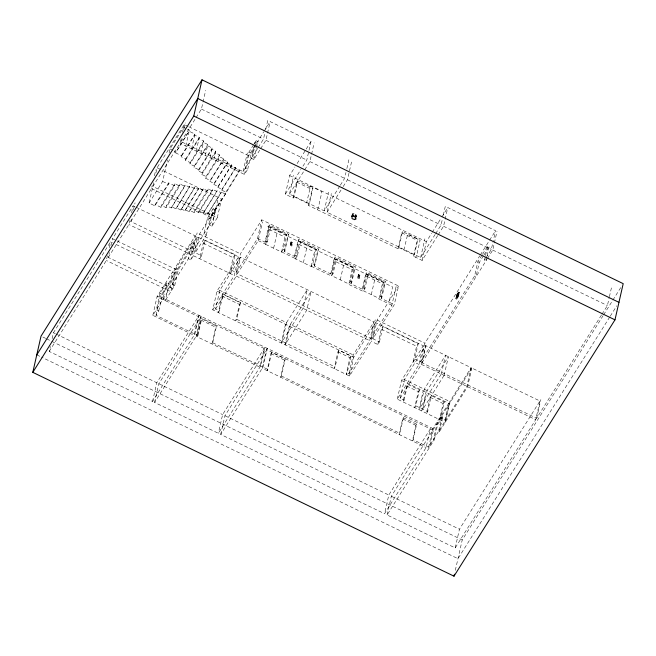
<?xml version="1.0" encoding="UTF-8"?>
<svg xmlns="http://www.w3.org/2000/svg" width="656" height="656" viewBox="0 0 656 656"><rect width="100%" height="100%" fill="white"/><g stroke="black" fill="none" stroke-linecap="round" stroke-linejoin="round"><path stroke-width="0.49" stroke-dasharray="3.28 2.46" d="M458.618 291.945L457.995 293.888L458.765 294.191A2.796 0.451 -64.2 0 1 458.56 295.987A2.796 0.451 -64.2 0 1 456.707 299.079A2.796 0.451 -64.2 0 1 457.232 296.75L457.511 296.168C454.37 295.069 461.102 289.132 458.724 294.232M152.545 401.447L156.792 382.751L199.088 315.405L194.84 334.101L152.545 401.447L49.216 351.436L50.34 346.516M52.127 338.644L53.464 332.74L110.593 241.785L112.414 242.671M49.216 351.436L106.346 260.481L107.682 254.577M109.249 247.689L110.593 241.785M135.005 206.706L133.176 205.82L112.512 238.727L176.997 269.944L172.749 288.632L108.265 257.423L109.38 252.503M110.946 245.615L112.512 238.727M108.265 257.423L128.929 224.516L129.822 220.58M131.61 212.708L133.176 205.82M217.808 199.916L213.561 218.612L192.872 251.551L130.815 221.515L131.487 218.563M133.496 209.707L135.062 202.819M130.815 221.515L151.495 188.575L152.167 185.623M154.406 175.792L155.743 169.888M168.748 182.901L155.177 204.508L160.974 207.321L174.553 185.705L168.748 182.901L168.444 184.221L154.873 205.836L149.068 203.024L153.725 182.516M155.964 172.684L157.079 167.764L184.229 124.533L187.911 126.321M154.873 205.836L155.177 204.508M149.068 203.024L162.639 181.417L167.534 159.867M169.117 152.914L170.019 148.928L183.59 127.321L186.083 128.527M160.974 207.321L161.417 205.402L174.988 183.787L179.596 186.017L166.025 207.632L161.417 205.402M225.418 194.061L221.326 192.085L207.755 213.7L211.839 215.676L225.418 194.061L225.853 192.142L221.761 190.158L221.958 189.297L217.841 187.304L218.038 186.443L213.864 184.426L214.086 183.434L209.928 181.417L210.158 180.425L205.631 178.235L206.025 176.513L201.794 174.463L202.171 172.807L198.366 170.962L198.67 169.642L193.971 167.37L194.258 166.107L189.896 164L190.215 162.606L185.443 160.294L185.746 158.973L181.13 156.735L181.376 155.677L175.57 152.864L189.395 130.126L186.911 128.929M211.904 226.287L215.627 209.92L213.192 208.739L209.477 225.115L211.904 226.287L217.325 217.661L152.832 186.452L179.982 143.229L180.884 139.252M182.466 132.291L184.229 124.533M166.025 207.632L166.476 205.64L180.047 184.024L184.82 186.337L171.249 207.952L166.476 205.64M257.718 148.305L243.073 171.61L181.015 141.581L181.687 138.629M183.918 128.789L185.263 122.885M174.553 185.705L174.988 183.787M171.249 207.952L185.107 185.074L189.469 187.19L175.898 208.797L171.536 206.689M185.787 146.042L189.395 130.126M179.596 186.017L180.047 184.024M175.898 208.797L189.707 186.124L194.406 188.403L180.835 210.01L176.136 207.739M152.823 315.323L157.071 296.627L172.651 271.822L168.403 290.518L152.823 315.323L194.094 335.298L198.342 316.602L157.071 296.627L160.253 296.61L433.632 428.909L429.385 447.605M191.585 148.846L194.947 134.062L189.141 131.257L175.57 152.864M196.054 117.629L201.425 109.076L205.672 90.389M166.665 282.793L162.926 299.234L165.361 300.407L169.092 283.966L166.665 282.793L160.048 293.322L156.317 309.763L158.744 310.936L156.005 315.298L197.915 335.585L197.169 336.782L200.966 320.079L201.712 318.882L216.513 326.04L212.724 342.752L211.97 343.949L215.767 327.237L216.513 326.04M184.82 186.337L185.107 185.074M156.005 315.298L160.253 296.61L197.669 237.029L193.422 255.725L190.814 259.874L188.387 258.702L192.028 242.654L194.455 243.827L190.814 259.874M180.835 210.01L194.66 187.272L198.465 189.117L184.894 210.724L181.089 208.887M158.744 310.936L162.475 294.503L169.092 283.966M196.201 151.077L199.317 137.358L194.709 135.128L181.13 156.735M189.469 187.19L189.707 186.124M184.894 210.724L198.694 188.124L202.925 190.166L189.346 211.781L185.123 209.731M200.966 153.389L203.786 140.991L199.014 138.687L185.443 160.294M192.028 242.654L175.931 268.296L172.282 284.335L174.709 285.516L165.361 300.407M194.406 188.403L194.66 187.272M189.346 211.781L189.666 210.387L203.237 188.772L207.763 190.962L194.184 212.577L189.666 210.387M174.709 285.516L178.358 269.468L194.455 243.827M205.328 155.497L207.829 144.492L203.467 142.385L189.896 164M198.465 189.117L198.694 188.124M194.184 212.577L194.635 210.584L208.214 188.977L212.372 190.986L198.801 212.601L194.635 210.584M210.027 157.768L212.241 148.026L207.542 145.755L193.971 167.37M154.586 402.431L158.834 383.735L201.13 316.389L196.882 335.085L154.586 402.431L218.366 433.296L260.662 365.95L264.909 347.254L222.614 414.6L218.366 433.296M202.925 190.166L203.237 188.772M198.801 212.601L199.145 211.076L212.716 189.461L216.89 191.486L203.319 213.093L199.145 211.076M190.994 254.553L195.242 235.857L174.57 268.763L170.322 287.459L190.994 254.553L128.929 224.516M192.872 251.551L197.12 232.855M213.831 159.613L215.742 151.192L211.937 149.355L198.366 170.962M207.763 190.962L208.214 188.977M203.319 213.093L217.062 190.757L221.179 192.749L207.599 214.356L203.483 212.364M235.02 254.659L233.134 257.652L229.592 273.232L231.478 270.231L235.02 254.659L205.098 240.178L203.221 243.179L199.678 258.751L201.564 255.758L195.299 252.724L199.547 234.036L221.572 198.973L161.688 169.986M218.063 161.663L219.596 154.898L215.373 152.848L201.794 174.463M212.372 190.986L212.716 189.461M207.599 214.356L207.886 213.102M213.192 208.739L207.608 217.644L203.885 234.02L206.312 235.192L195.299 252.724M201.564 255.758L205.098 240.178M206.312 235.192L210.035 218.817L215.627 209.92M222.581 163.844L223.729 158.809L219.202 156.62L205.631 178.235M216.89 191.486L217.062 190.757M211.839 215.676L239.12 171.856L239.424 170.527L235.34 168.551L221.761 190.158M226.746 165.861L227.665 161.819L223.499 159.802L209.928 181.417M221.179 192.749L221.326 192.085M217.325 217.661L221.572 198.973M230.92 167.879L231.609 164.836L227.435 162.811L213.864 184.426M235.037 169.871L235.529 167.69L231.412 165.697L217.841 187.304M197.915 335.585L201.712 318.882M243.073 171.61L247.32 152.922M403.432 417.757L399.889 433.329L399.143 434.526L402.677 418.954L403.432 417.757L416.683 424.17L413.141 439.741L428.614 447.236L444.481 421.972L397.274 399.135L419.053 364.465L423.3 345.769L375.511 322.645L371.271 341.341L349.492 376.011L212.749 309.829L216.997 291.133L238.546 256.816L135.915 207.148M253.495 144.82L248.919 152.11L245.295 168.084L247.722 169.256L244.467 174.439L179.982 143.229M244.467 174.439L248.714 155.743L263.728 131.84M240.465 302.785L239.44 304.425L235.684 320.932L236.718 319.292L240.465 302.785L223.073 294.372L222.048 296.004L218.3 312.51L219.325 310.878L215.562 309.058L219.809 290.362L240.522 257.373L373.953 321.948L369.705 340.644L348.992 373.625L347.188 372.756L350.985 356.052L338.972 350.238L337.947 351.878L334.15 368.582L335.175 366.942L338.972 350.238M247.722 169.256L251.346 153.283L255.93 145.993M258.53 141.852L256.102 140.679L252.47 156.653L254.897 157.825M219.325 310.878L223.073 294.372M253.823 159.539L257.455 143.566L255.02 142.393L251.396 158.367L253.823 159.539L260.145 149.478M258.243 147.469L263.482 139.113L264.827 133.209M265.721 129.273L267.73 120.417M212.749 309.829L234.299 275.512L238.546 256.816M260.67 148.641L265.918 140.286L270.157 121.598L311.042 141.376L306.795 160.072L301.432 168.608M231.478 270.231L236.185 272.511L240.432 253.815L261.777 219.826L398.528 286.008L394.281 304.696L372.887 338.758L379.439 341.924L377.815 344.507L371.271 341.341M215.562 309.058L236.275 276.069L240.522 257.373M236.185 272.511L257.529 238.513L261.777 219.826M396.109 286.574L391.862 305.27L370.993 338.504L237.357 273.831L258.226 240.596L262.474 221.9M220.695 434.42L224.942 415.732L267.238 348.385L262.99 367.081L220.695 434.42L384.555 513.722L426.097 447.572L430.344 428.885L388.803 495.034L384.555 513.722M257.529 238.513L265.024 242.146L268.64 226.23L269.403 225.008L288.656 234.323L285.048 250.239L284.278 251.461L294.47 256.398L295.184 255.25L298.775 239.473L318.545 249.042L314.962 264.819L314.24 265.967L330.714 273.937L331.583 272.543L335.109 257.037L355.298 266.803L351.772 282.318L350.894 283.704L362.284 289.214L363.104 287.91L366.63 272.396L385.466 281.514L381.948 297.029L381.128 298.332L394.281 304.696M265.024 242.146L265.795 240.916L269.403 225.008M265.705 244.393L269.091 229.477L270.78 226.779L286.623 234.446L283.228 249.362L281.539 252.052L265.705 244.393L267.394 241.695L270.78 226.779M437.642 235.643L422.095 260.407L413.534 256.258L414.305 255.036L417.938 239.038L402.505 231.568L398.873 247.566L398.102 248.788L308.484 205.418L309.304 204.114L312.904 188.272L297.619 180.876L294.019 196.718L293.199 198.022L285.344 194.225L289.591 175.529L294.954 166.993M273.618 248.222L277.012 233.306L278.702 230.609M339.792 186.083L324.22 210.879L289.485 194.069L293.732 175.382M293.199 198.022L296.799 182.179L297.619 180.876M281.539 252.052L284.925 237.136L286.623 234.446M284.278 251.461L287.894 235.553L288.656 234.323M291.075 241.867L290.132 245.574L291.075 241.867L292.625 242.613L291.838 246.082L290.288 245.328M289.485 194.069L309.894 161.573L314.142 142.877M271.691 352.379L270.944 353.576L267.074 370.615L267.82 369.418L271.691 352.379L285.253 358.939L281.383 375.978L280.629 377.175L284.499 360.136L285.253 358.939M294.47 256.398L298.054 240.621L298.775 239.473M317.201 209.641L318.242 207.985L321.94 191.683L310.559 186.173L306.639 202.819M295.61 258.972L298.906 244.45L300.604 241.761L316.126 249.272L312.83 263.786L311.133 266.484L295.61 258.972L297.299 256.275L300.604 241.761M308.484 205.418L312.084 189.576L312.904 188.272M303.375 262.728L306.672 248.206L308.361 245.516M311.133 266.484L314.437 251.97L316.126 249.272M324.22 210.879L328.467 192.192M314.24 265.967L317.824 250.182L318.545 249.042M435.141 234.454L420.635 257.546L327.065 212.257L331.313 193.561M340.333 185.222L344.63 178.383L345.966 172.479M346.86 168.543L348.877 159.687M343.178 186.599L347.475 179.76L351.723 161.064M330.714 273.937L334.24 258.423L335.109 257.037M334.954 261.293L331.682 275.684L348.869 283.999L352.133 269.616L353.625 267.246L336.438 258.931L334.954 261.293L352.133 269.616M311.272 266.27L331.46 276.037L333.166 273.314L336.438 258.931M340.275 279.841L343.539 265.459L345.031 263.089M391.862 305.27L378.75 298.923L380.406 296.282L383.719 281.695L368.196 274.183L364.884 288.763L363.219 291.412L348.639 284.351L350.353 281.629L353.625 267.246M350.894 283.704L354.42 268.189L355.298 266.803M358.463 274.593L357.528 278.3L358.463 274.593L360.021 275.348L359.234 278.808L357.676 278.054M362.284 289.214L365.81 273.7L366.63 272.396M368.196 274.183L366.86 276.307L363.547 290.887L379.07 298.406L382.391 283.818L383.719 281.695M350.985 356.052L349.951 357.684L346.155 374.396L347.188 372.756M348.992 373.625L353.24 354.937L373.953 321.948M349.492 376.011L353.74 357.315L375.511 322.645M371.312 294.651L374.625 280.063L375.954 277.939M370.993 338.504L375.24 319.808M381.128 298.332L384.646 282.818L385.466 281.514M372.887 338.758L377.134 320.062L398.528 286.008M398.102 248.788L401.734 232.798L402.505 231.568M377.815 344.507L381.292 329.197L382.915 326.614L418.216 343.695L414.731 359.004L413.116 361.587L419.053 364.465M379.439 341.924L382.915 326.614M389.533 300.366L392.608 286.959L265.598 225.492M413.534 256.258L417.175 240.268L417.938 239.038M420.635 257.546L424.883 238.85M422.095 260.407L426.343 241.711L431.705 233.175M397.274 399.135L401.521 380.439L423.3 345.769M419.381 389.935L418.307 391.648L414.69 407.556L415.773 405.843L419.381 389.935L407.688 384.277L406.613 385.99L402.997 401.898L404.071 400.185L400.152 398.29L404.399 379.594L425.678 345.704L471.082 367.68L466.834 386.376L445.555 420.258L440.602 417.864L444.235 401.89L431.295 395.625L430.213 397.339L426.589 413.313L427.663 411.599L431.295 395.625M435.674 233.602L441.045 225.049L442.39 219.145M443.284 215.209L445.293 206.353M404.071 400.185L407.688 384.277M438.183 234.791L443.546 226.254L447.794 207.558L495.575 230.682L493.558 239.538M413.116 361.587L416.593 346.278L418.216 343.695M414.731 359.004L420.668 361.882L424.916 343.186L479.807 255.783M387.089 514.952L391.337 496.256L471.853 368.049L539.962 401.013L535.714 419.709L455.198 547.916L387.089 514.952L434.124 440.061L437.601 424.744L442.784 416.503L442.013 416.125L436.83 424.375L433.354 439.692L434.124 440.061M400.152 398.29L421.431 364.4L425.678 345.704M601.413 315.093L536.616 418.274L421.98 362.793L426.228 344.097M418.938 409.615L423.186 390.919M416.683 424.17L415.929 425.367L412.386 440.939L413.141 439.741M421.775 410.992L426.023 392.296M441.299 374.018L445.547 355.322L424.268 389.205L420.02 407.901L442.201 372.575M444.137 375.388L448.384 356.692L427.105 390.582L422.858 409.27L444.989 373.928M428.614 447.236L432.862 428.54L448.729 403.284L444.481 421.972M444.235 401.89L443.153 403.604L439.528 419.578L440.602 417.864M442.013 416.125L438.536 431.443L439.299 431.812L467.605 386.745L471.853 368.049M420.668 361.882L474.6 276.012L477.839 261.76L481.98 255.159M439.299 431.812L442.784 416.503M483.423 255.856L479.274 262.457L476.035 276.709L474.6 276.012M445.555 420.258L449.803 401.562L471.082 367.68M445.244 422.349L449.491 403.653L401.521 380.439L404.399 379.594L450.574 401.939M486.744 257.226L485.883 261.031L484.448 260.334L485.309 256.537M485.522 255.586L487.679 246.082L489.122 246.779L486.965 256.283M486.03 257.808L491.328 249.378L493.337 240.522M487.474 258.505L492.763 250.075L497.01 231.379M455.198 547.916L459.446 529.22L539.962 401.013M455.321 570.351L462.218 539.986L603.077 315.7M536.616 418.274L540.864 399.578M601.962 314.224L607.407 305.557L609.194 297.685M609.416 296.701L611.654 286.861M459.069 292.765C457.609 293.708 457.175 297.504 458.7 294.068C460.11 290.313 455.116 294.815 457.601 295.684M181.015 141.581L195.521 118.49M181.376 155.677L194.947 134.062M185.746 158.973L199.317 137.358M190.215 162.606L203.786 140.991M194.258 166.107L207.829 144.492M198.67 169.642L212.241 148.026M202.171 172.807L215.742 151.192M206.025 176.513L219.596 154.898M210.158 180.425L223.729 158.809M214.086 183.434L227.665 161.819M218.038 186.443L231.609 164.836M221.958 189.297L235.529 167.69M254.003 144.008L256.102 140.679M225.853 192.142L239.424 170.527M264.261 130.987L270.157 121.598M256.439 145.189L257.455 143.566M297.102 163.574L305.68 149.921M306.213 149.06L311.042 141.376M285.344 194.225L300.899 169.461M309.517 187.821L310.559 186.173M291.026 243.425L292.059 243.925L291.026 243.425L291.781 242.769L292.059 243.925M290.846 244.114L291.928 244.532L290.846 244.114L291.174 245.188L291.928 244.532M292.625 242.613L290.92 242.105M291.174 245.188L290.895 244.032M327.065 212.257L342.637 187.46M352.239 214.455L352.6 213.881M351.263 216.423L351.616 215.849M352.789 214.668L353.141 214.094M351.919 216.718L352.28 216.144M355.847 215.939L355.142 217.161L355.56 217.595A2.796 1.566 32.1 0 1 355.003 219.932A2.796 1.566 32.1 0 1 351.403 217.948A2.796 1.566 32.1 0 1 352.584 215.955L352.944 215.389A2.796 1.566 32.1 0 0 351.764 217.374A2.796 1.566 32.1 0 0 355.363 219.358A2.796 1.566 32.1 0 0 355.913 217.021L355.847 216.546A2.214 1.238 32.1 0 0 355.954 214.627A2.214 1.238 32.1 0 0 353.141 213.487A2.214 1.238 32.1 0 0 353.043 215.398M356.036 216.718L356.397 216.152M355.29 219.178L355.65 218.604M355.946 219.473L356.306 218.899M358.422 276.151L359.176 275.495L359.455 276.652L358.422 276.151L359.176 275.495M358.291 276.758L359.324 277.267L358.291 276.758L358.57 277.914L359.324 277.267M360.021 275.348L358.315 274.839M359.455 276.652L358.471 276.069M403.932 250.018L407.679 234.274L420.102 240.285L416.617 255.602L415.584 257.25M432.238 232.322L441.357 217.808M441.89 216.947L447.794 207.558M480.356 254.913L489.048 241.072M489.589 240.203L495.575 230.682M482.504 254.331L487.679 246.082M483.939 255.028L489.122 246.779M484.448 260.334L485.506 258.644M421.98 362.793L486.941 259.341M603.618 314.831L612.327 300.973M612.868 300.112L621.568 286.254M609.711 317.069L457.97 558.682L41.385 357.069M610.252 316.208L616.779 305.811M457.995 293.888L458.036 293.839A2.796 0.451 -64.2 0 1 457.839 295.635A2.796 0.451 -64.2 0 1 455.977 298.726A2.796 0.451 -64.2 0 1 456.502 296.397L456.674 295.872M459.274 292.223L457.511 296.168M457.995 294.347C455.633 295.487 456.125 300.809 458.077 296.774C459.487 292.387 457.281 296.258 456.158 298.119M458.724 294.7L456.879 298.464M355.142 217.161L355.495 217.12A2.214 1.238 32.1 0 0 355.593 215.201A2.214 1.238 32.1 0 0 352.789 214.053A2.214 1.238 32.1 0 0 352.682 215.972M456.879 295.339L458.339 292.412M201.425 109.076L263.482 139.113M265.918 140.286L306.795 160.072M309.894 161.573L344.63 178.383M347.475 179.76L441.045 225.049M443.546 226.254L491.328 249.378M492.763 250.075L607.407 305.557M477.839 261.76L479.274 262.457M248.919 152.11L251.346 153.283M188.83 126.764L248.714 155.743M289.591 175.529L426.343 241.711M401.734 232.798L417.175 240.268M296.799 182.179L312.084 189.576M294.019 196.718L309.304 204.114M398.873 247.566L414.305 255.036M170.019 148.928L173.34 150.536M174.168 150.937L175.824 151.741M458.331 293.757L459.061 294.109M455.822 298.71L456.543 299.062M157.079 167.764L160.761 169.543M268.64 226.23L287.894 235.553M298.054 240.621L317.824 250.182M334.24 258.423L354.42 268.189M365.81 273.7L384.646 282.818M366.86 276.307L382.391 283.818M269.091 229.477L284.925 237.136M298.906 244.45L314.437 251.97M162.639 181.417L168.444 184.221M331.583 272.543L333.166 273.314M350.353 281.629L351.772 282.318M363.104 287.91L364.884 288.763M380.406 296.282L381.948 297.029M265.795 240.916L267.394 241.695M283.228 249.362L285.048 250.239M295.184 255.25L297.299 256.275M312.83 263.786L314.962 264.819M151.495 188.575L213.561 218.612M258.226 240.596L265.787 244.253M281.621 251.92L295.749 258.751M207.608 217.644L210.035 218.817M199.547 234.036L240.432 253.815M377.134 320.062L424.916 343.186M381.292 329.197L416.593 346.278M203.221 243.179L233.134 257.652M421.431 364.4L466.834 386.376M467.605 386.745L535.714 419.709M236.275 276.069L369.705 340.644M193.422 255.725L234.299 275.512M175.931 268.296L178.358 269.468M116.063 244.434L175.078 272.994L170.831 291.69L106.346 260.481M337.947 351.878L349.951 357.684M222.048 296.004L239.44 304.425M430.213 397.339L443.153 403.604M406.613 385.99L418.307 391.648M415.773 405.843L427.663 411.599M236.718 319.292L335.175 366.942M436.83 424.375L437.601 424.744M160.048 293.322L162.475 294.503M432.878 430.106L266.484 349.582L262.236 368.278L426.097 447.572M270.944 353.576L284.499 360.136M200.966 320.079L215.767 327.237M402.677 418.954L415.929 425.367M212.724 342.752L267.82 369.418M281.383 375.978L399.889 433.329M53.464 332.74L55.309 333.633M56.236 334.084L156.792 382.751M158.834 383.735L222.614 414.6M224.942 415.732L388.803 495.034M391.337 496.256L459.446 529.22M42.87 337.045L45.633 338.381M46.551 338.824L462.218 539.986M36.777 354.839L40.459 356.626M200.375 317.586L196.128 336.282L259.907 367.147L264.155 348.451L200.375 317.586M285.491 324.285L281.252 342.981L302.99 308.353L307.238 289.657L285.491 324.285M286.524 322.645L282.096 342.137L286.049 343.17L290.296 324.474L353.24 354.937L353.74 357.315L216.997 291.133L219.809 290.362L286.524 322.645M289.271 326.114L285.024 344.802L306.77 310.181L311.018 291.485L289.271 326.114M355.044 216.177L353.584 215.471A1.64 0.918 32.1 0 1 353.518 213.872A1.64 0.918 32.1 0 1 355.749 214.955A1.64 0.918 32.1 0 1 355.044 216.177M354.683 216.751L353.223 216.045A1.64 0.918 32.1 0 1 353.158 214.446A1.64 0.918 32.1 0 1 355.388 215.529A1.64 0.918 32.1 0 1 354.683 216.751M353.846 216.021L353.363 215.906A2.099 1.181 32.1 0 0 352.395 217.497A2.099 1.181 32.1 0 0 355.372 218.784A2.099 1.181 32.1 0 0 354.798 216.521L353.846 216.021M353.486 216.595L353.002 216.472A2.099 1.181 32.1 0 0 352.034 218.071A2.099 1.181 32.1 0 0 355.011 219.35A2.099 1.181 32.1 0 0 354.445 217.095L353.486 216.595"/><path stroke-width="0.98" d="M32.8 372.346L41.025 336.151L202.007 79.819L623.2 283.654L614.975 319.849L453.993 576.181L32.8 372.346L193.782 116.014L202.007 79.819M453.993 576.181L454.436 574.238M36.777 354.839L197.759 98.507L618.952 302.35M193.782 116.014L614.975 319.849"/></g></svg>
